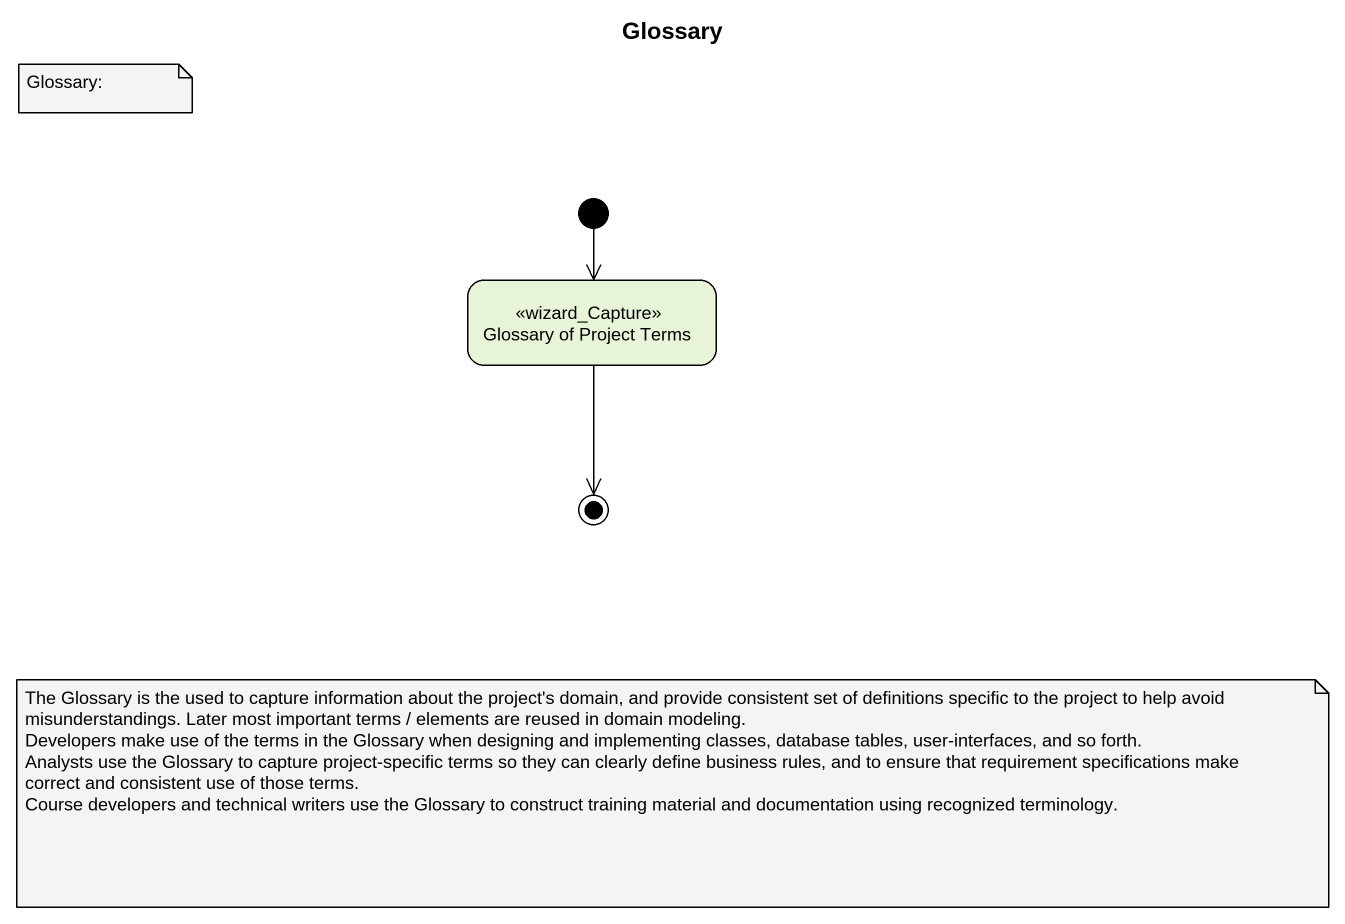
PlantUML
@startuml
title Glossary
hide empty description
state "Glossary of Project Terms" as Glossary_of_Project_Terms <<wizard_Capture>>
[*] --> Glossary_of_Project_Terms
Glossary_of_Project_Terms --> [*]
note as N1
  Glossary:
end note
note as N2
  The Glossary is the used to capture information about the project's domain, and provide consistent set of definitions specific to the project to help avoid misunderstandings. Later most important terms / elements are reused in domain modeling.
  Developers make use of the terms in the Glossary when designing and implementing classes, database tables, user-interfaces, and so forth.
  Analysts use the Glossary to capture project-specific terms so they can clearly define business rules, and to ensure that requirement specifications make correct and consistent use of those terms.
  Course developers and technical writers use the Glossary to construct training material and documentation using recognized terminology.
end note
@enduml
